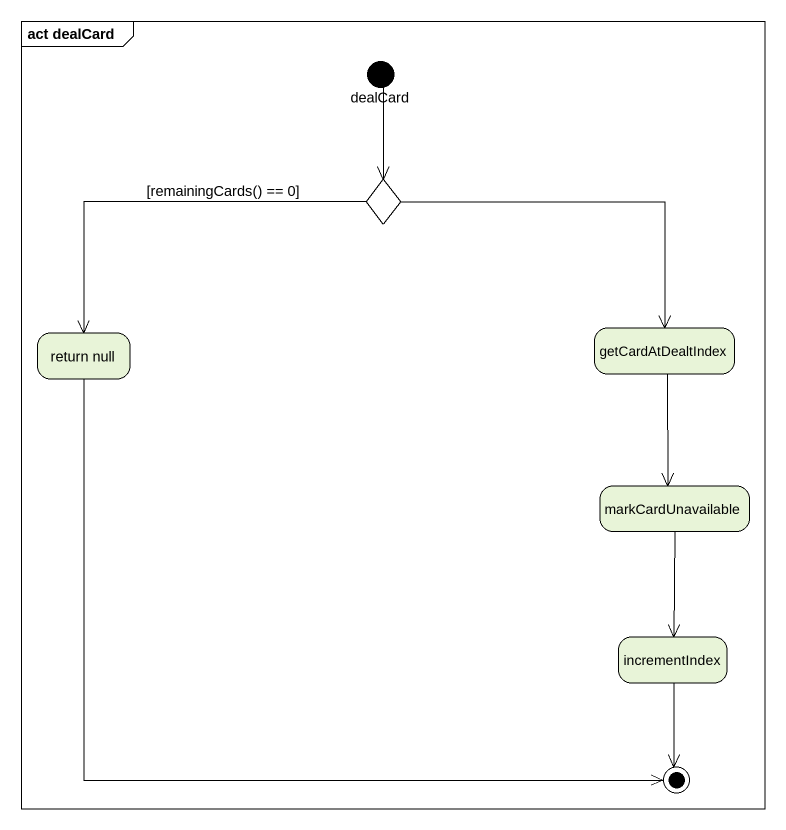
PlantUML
@startuml
mainframe act dealCard
hide empty description
state dealCard <<start>>
state choice1 <<choice>>
state "return null" as return_null
state getCardAtDealtIndex
state markCardUnavailable
state incrementIndex
dealCard --> choice1
choice1 -left-> return_null : [remainingCards() == 0]
choice1 -right-> getCardAtDealtIndex
getCardAtDealtIndex --> markCardUnavailable
markCardUnavailable --> incrementIndex
return_null --> [*]
incrementIndex --> [*]
@enduml
